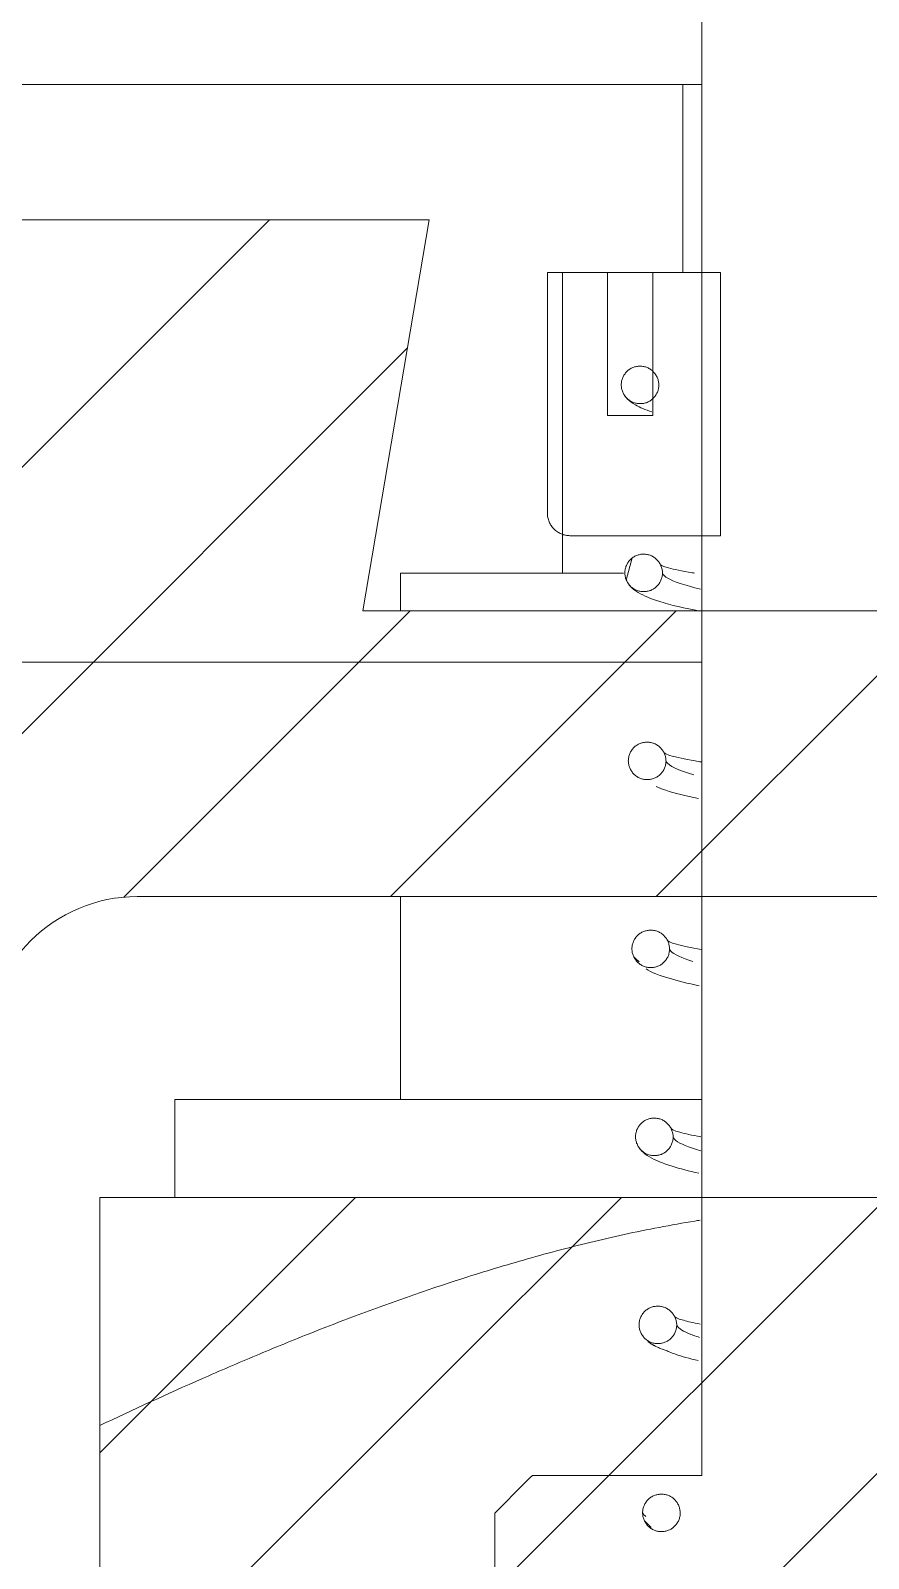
# Model space of a CAD drawing. Extents: x 13676 to 14719, y -16741 to -16132.
# Drawn here: x 13740.51 to 13751.64, y -16425.95 to -16405.63 of the extents above; entities that cross this region are included whole.
import ezdxf

# ---------------------------------------------------------------- set-up
doc = ezdxf.new("R2010")
doc.units = 0
doc.header["$MEASUREMENT"] = 0
doc.layers.get('0').update_dxf_attribs({"color": 3, "linetype": 'CONTINUOUS'})
doc.layers.add('5', color=2, linetype='CONTINUOUS', lineweight=9)
pattern_1 = [(45, (2654.681, -18.976), (-1.76776695, 1.76776695), [])]

# ---------------------------------------------------------------- blocks, each defined once
blk = doc.blocks.new('HATCH9')
at = {"color": 155, "lineweight": 13}
for p, q in [((761.11, 554.762), (761.189, 555.056)), ((767.759, 540.937), (767.842, 541.248)), ((761.579, 537.194), (761.707, 537.671))]:
    blk.add_line(p, q, dxfattribs=at)

msp = doc.modelspace()

# ---------------------------------------------------------------- hatches: boundary and pattern name
at = {"layer": '5'}
h = msp.add_hatch(dxfattribs=at)
h.set_pattern_fill('ANSI31', color=10, scale=20)
h.set_pattern_definition(pattern_1)
edge = h.paths.add_edge_path()
edge.add_line((13758.925, -16413.344), (13758.423, -16413.344))
edge.add_line((13758.423, -16413.344), (13749.4, -16413.344))
edge.add_line((13749.4, -16413.344), (13745.426, -16413.344))
edge.add_line((13745.426, -16413.344), (13744.925, -16413.344))
edge.add_line((13744.925, -16413.344), (13745.804, -16408.144))
edge.add_line((13745.804, -16408.144), (13678.225, -16408.144))
edge.add_line((13678.225, -16408.144), (13678.225, -16414.183))
edge.add_spline(control_points=[(13678.225, -16414.183), (13678.353, -16414.878), (13678.513, -16415.563), (13678.9, -16416.908), (13679.128, -16417.569), (13679.391, -16418.218)], knot_values=[0, 0, 0, 0, 0.5, 0.5, 1, 1, 1, 1], degree=3, periodic=0)
edge.add_spline(control_points=[(13679.392, -16418.218), (13679.63, -16418.806), (13679.86, -16419.397), (13680.303, -16420.586), (13680.515, -16421.184), (13680.719, -16421.785)], knot_values=[0, 0, 0, 0, 0.5, 0.5, 1, 1, 1, 1], degree=3, periodic=0)
edge.add_line((13680.719, -16421.785), (13684.53, -16422.595))
edge.add_line((13684.53, -16422.595), (13684.726, -16422.637))
edge.add_line((13684.726, -16422.637), (13687.465, -16423.219))
edge.add_line((13687.465, -16423.219), (13685.594, -16432.022))
edge.add_line((13685.594, -16432.022), (13685.718, -16432.049))
edge.add_line((13685.718, -16432.049), (13687.154, -16432.354))
edge.add_ellipse((13697.155, -16414.251), major_axis=(4.368, 20.549), ratio=0.852477, start_angle=160.3628, end_angle=161.6262)
edge.add_line((13687.488, -16432.579), (13687.477, -16432.629))
edge.add_ellipse((13698.053, -16414.442), major_axis=(4.374, 20.58), ratio=0.999649, start_angle=161.8156, end_angle=198.2321)
edge.add_line((13700.335, -16435.357), (13700.343, -16435.317))
edge.add_ellipse((13698.809, -16414.603), major_axis=(-4.368, -20.55), ratio=0.878966, start_angle=18.3298, end_angle=19.6391)
edge.add_line((13700.766, -16435.247), (13702.211, -16435.554))
edge.add_line((13702.211, -16435.554), (13704.082, -16426.751))
edge.add_line((13704.082, -16426.751), (13706.83, -16427.335))
edge.add_line((13706.83, -16427.335), (13707.026, -16427.377))
edge.add_line((13707.026, -16427.377), (13709.47, -16427.896))
edge.add_line((13709.47, -16427.896), (13708.564, -16432.16))
edge.add_spline(control_points=[(13708.564, -16432.16), (13709.315, -16431.893), (13710.076, -16431.658), (13711.04, -16431.406), (13711.233, -16431.357), (13711.62, -16431.265), (13711.815, -16431.22), (13712.398, -16431.094), (13712.789, -16431.018), (13713.378, -16430.916), (13713.574, -16430.884), (13713.969, -16430.825), (13714.166, -16430.797), (13714.758, -16430.721), (13715.154, -16430.679), (13716.342, -16430.577), (13717.137, -16430.543), (13717.934, -16430.543)], knot_values=[0, 0, 0, 0, 0.25, 0.25, 0.3125, 0.3125, 0.375, 0.375, 0.5, 0.5, 0.5625, 0.5625, 0.625, 0.625, 0.75, 0.75, 1, 1, 1, 1], degree=3, periodic=0)
edge.add_spline(control_points=[(13727.44, -16430.543), (13724.271, -16430.543), (13721.102, -16430.543), (13717.934, -16430.543)], knot_values=[0, 0, 0, 0, 1, 1, 1, 1], degree=3, periodic=0)
edge.add_spline(control_points=[(13727.44, -16430.543), (13728.446, -16430.543), (13729.452, -16430.554), (13731.464, -16430.596), (13732.469, -16430.627), (13734.48, -16430.71), (13735.485, -16430.762), (13737.494, -16430.887), (13738.498, -16430.96), (13739.5, -16431.044)], knot_values=[0, 0, 0, 0, 0.25, 0.25, 0.5, 0.5, 0.75, 0.75, 1, 1, 1, 1], degree=3, periodic=0)
edge.add_line((13739.5, -16431.044), (13739.925, -16431.044))
edge.add_line((13739.925, -16431.044), (13739.925, -16419.144))
edge.add_arc((13741.925, -16419.144), 2, 90, 180, ccw=False)
edge.add_line((13741.925, -16417.144), (13745.426, -16417.144))
edge.add_line((13745.426, -16417.144), (13754.42, -16417.144))
edge.add_line((13754.42, -16417.144), (13758.423, -16417.144))
edge.add_line((13758.423, -16417.144), (13759.638, -16417.144))
edge.add_line((13759.638, -16417.144), (13758.925, -16413.344))
h = msp.add_hatch(dxfattribs=at)
h.set_pattern_fill('ANSI31', color=10, scale=20)
h.set_pattern_definition(pattern_1)
edge = h.paths.add_edge_path()
edge.add_line((13805.925, -16408.144), (13757.925, -16408.144))
edge.add_line((13757.925, -16408.144), (13757.925, -16411.344))
edge.add_line((13757.925, -16411.344), (13758.925, -16411.344))
edge.add_arc((13758.925, -16413.344), 2, 10.6376, 90, ccw=False)
edge.add_line((13760.89, -16412.974), (13762.425, -16421.144))
edge.add_line((13762.425, -16421.144), (13761.424, -16421.144))
edge.add_line((13761.424, -16421.144), (13741.425, -16421.144))
edge.add_line((13741.425, -16421.144), (13741.425, -16426.344))
edge.add_line((13741.425, -16426.344), (13742.426, -16426.344))
edge.add_line((13742.426, -16426.344), (13745.85, -16426.344))
edge.add_line((13745.85, -16426.344), (13746.677, -16426.344))
edge.add_line((13746.677, -16426.344), (13748.177, -16426.344))
edge.add_line((13748.177, -16426.344), (13748.177, -16431.344))
edge.add_line((13748.177, -16431.344), (13746.677, -16431.344))
edge.add_line((13746.677, -16431.344), (13746.677, -16433.344))
edge.add_line((13746.677, -16433.344), (13746.176, -16433.344))
edge.add_line((13746.176, -16433.344), (13744.978, -16433.344))
edge.add_line((13744.978, -16433.344), (13744.978, -16443.344))
edge.add_line((13744.978, -16443.344), (13759.019, -16443.344))
edge.add_line((13759.019, -16443.344), (13759.019, -16433.344))
edge.add_line((13759.019, -16433.344), (13758.229, -16433.344))
edge.add_line((13758.229, -16433.344), (13757.673, -16433.344))
edge.add_line((13757.673, -16433.344), (13757.173, -16433.344))
edge.add_line((13757.173, -16433.344), (13757.173, -16431.344))
edge.add_line((13757.173, -16431.344), (13755.672, -16431.344))
edge.add_line((13755.672, -16431.344), (13755.672, -16426.344))
edge.add_line((13755.672, -16426.344), (13757.173, -16426.344))
edge.add_line((13757.173, -16426.344), (13757.923, -16426.344))
edge.add_line((13757.923, -16426.344), (13761.424, -16426.344))
edge.add_line((13761.424, -16426.344), (13762.425, -16426.344))
edge.add_arc((13762.425, -16428.344), 2, 0, 90, ccw=False)
edge.add_line((13764.425, -16428.344), (13764.425, -16431.037))
edge.add_spline(control_points=[(13764.425, -16431.037), (13765.421, -16430.955), (13766.917, -16430.847), (13768.414, -16430.762), (13769.413, -16430.711), (13769.912, -16430.688), (13771.411, -16430.626), (13772.41, -16430.595), (13774.41, -16430.554), (13775.41, -16430.543), (13776.41, -16430.543)], knot_values=[0, 0, 0, 0, 0.25, 0.375, 0.375, 0.5, 0.5, 0.75, 0.75, 1, 1, 1, 1], degree=3, periodic=0)
edge.add_spline(control_points=[(13791.925, -16430.543), (13786.753, -16430.543), (13781.581, -16430.543), (13776.41, -16430.543)], knot_values=[0, 0, 0, 0, 1, 1, 1, 1], degree=3, periodic=0)
edge.add_spline(control_points=[(13807.725, -16442.343), (13807.725, -16442.116), (13807.705, -16441.665), (13807.647, -16441.221), (13807.57, -16440.78), (13807.522, -16440.56), (13807.436, -16440.234), (13807.39, -16440.071), (13807.338, -16439.909), (13807.303, -16439.802), (13807.284, -16439.748), (13807.19, -16439.48), (13807.106, -16439.27), (13806.924, -16438.858), (13806.826, -16438.656), (13806.614, -16438.259), (13806.502, -16438.065), (13806.323, -16437.778), (13806.262, -16437.683), (13806.136, -16437.495), (13806.071, -16437.402), (13805.741, -16436.941), (13805.456, -16436.593), (13804.854, -16435.93), (13804.537, -16435.615), (13803.872, -16435.015), (13803.526, -16434.729), (13803.121, -16434.423), (13803.076, -16434.389), (13802.986, -16434.322), (13802.94, -16434.288), (13802.803, -16434.189), (13802.527, -16433.993), (13802.247, -16433.806), (13801.681, -16433.443), (13801.296, -16433.215), (13800.514, -16432.787), (13800.116, -16432.587), (13799.307, -16432.211), (13798.897, -16432.036), (13798.063, -16431.712), (13797.64, -16431.562), (13797.103, -16431.392), (13796.995, -16431.358), (13796.779, -16431.294), (13796.455, -16431.199), (13796.13, -16431.113), (13795.477, -16430.953), (13795.04, -16430.86), (13794.16, -16430.708), (13793.717, -16430.648), (13793.048, -16430.587), (13792.825, -16430.571), (13792.376, -16430.549), (13792.151, -16430.543), (13791.925, -16430.543)], knot_values=[0, 0, 0, 0, 0.03125, 0.0625, 0.0625, 0.09375, 0.09375, 0.109375, 0.117188, 0.117188, 0.125, 0.125, 0.15625, 0.15625, 0.1875, 0.1875, 0.21875, 0.21875, 0.234375, 0.234375, 0.25, 0.25, 0.3125, 0.3125, 0.375, 0.375, 0.4375, 0.4375, 0.445313, 0.445313, 0.453125, 0.453125, 0.46875, 0.5, 0.5, 0.5625, 0.5625, 0.625, 0.625, 0.6875, 0.6875, 0.75, 0.75, 0.765625, 0.765625, 0.78125, 0.8125, 0.8125, 0.875, 0.875, 0.9375, 0.9375, 0.96875, 0.96875, 1, 1, 1, 1], degree=3, periodic=0)
edge.add_line((13807.725, -16442.343), (13807.725, -16446.344))
edge.add_line((13807.725, -16446.344), (13809.325, -16446.344))
edge.add_line((13809.325, -16446.344), (13809.325, -16446.844))
edge.add_spline(control_points=[(13809.325, -16446.844), (13809.492, -16447.01), (13809.659, -16447.177), (13809.825, -16447.344)], knot_values=[0, 0, 0, 0, 1, 1, 1, 1], degree=3, periodic=0)
edge.add_line((13809.825, -16447.344), (13809.825, -16452.344))
edge.add_line((13809.825, -16452.344), (13818.425, -16452.344))
edge.add_line((13818.425, -16452.344), (13818.425, -16661.729))
edge.add_line((13818.425, -16661.729), (13828.425, -16661.729))
edge.add_line((13828.425, -16661.729), (13828.425, -16452.344))
edge.add_line((13828.425, -16452.344), (13844.024, -16452.344))
edge.add_line((13844.024, -16452.344), (13844.024, -16447.344))
edge.add_spline(control_points=[(13844.024, -16447.344), (13844.191, -16447.177), (13844.357, -16447.01), (13844.524, -16446.844)], knot_values=[0, 0, 0, 0, 1, 1, 1, 1], degree=3, periodic=0)
edge.add_line((13844.524, -16446.844), (13844.524, -16446.344))
edge.add_line((13844.524, -16446.344), (13846.124, -16446.344))
edge.add_line((13846.124, -16446.344), (13846.124, -16423.344))
edge.add_line((13846.124, -16423.344), (13805.925, -16423.344))
edge.add_line((13805.925, -16423.344), (13805.925, -16408.144))

# ---------------------------------------------------------------- linework, layer by layer
at = {"linetype": 'Continuous', "lineweight": 18}
for p, q in [((13749.429, -16424.844), (13749.429, -16402.844)), ((13677.425, -16406.344), (13749.178, -16406.344)), ((13749.178, -16406.344), (13749.429, -16406.344)), ((13749.178, -16406.344), (13749.178, -16408.844)), ((13745.804, -16408.144), (13678.225, -16408.144)), ((13744.925, -16413.344), (13745.804, -16408.144)), ((13747.377, -16408.844), (13748.177, -16408.844)), ((13747.377, -16412.044), (13747.377, -16408.844)), ((13747.577, -16408.844), (13747.577, -16412.844)), ((13749.178, -16408.844), (13747.577, -16408.844)), ((13748.177, -16408.844), (13748.177, -16410.744)), ((13748.778, -16410.744), (13748.778, -16408.844)), ((13748.778, -16408.844), (13749.679, -16408.844)), ((13749.679, -16408.844), (13749.679, -16412.344)), ((13748.177, -16410.744), (13748.778, -16410.744)), ((13749.679, -16412.344), (13747.677, -16412.344)), ((13745.426, -16412.844), (13745.426, -16413.344)), ((13747.577, -16412.844), (13745.426, -16412.844)), ((13747.577, -16412.844), (13748.387, -16412.844)), ((13745.426, -16413.344), (13744.925, -16413.344)), ((13745.426, -16413.344), (13749.4, -16413.344)), ((13701.589, -16414.027), (13749.429, -16414.026)), ((13741.925, -16417.144), (13745.426, -16417.144)), ((13745.426, -16417.144), (13749.429, -16417.144)), ((13745.426, -16417.144), (13745.426, -16419.844)), ((13742.426, -16419.844), (13742.426, -16421.144)), ((13745.426, -16419.844), (13742.426, -16419.844)), ((13745.426, -16419.844), (13749.429, -16419.844)), ((13742.426, -16421.144), (13741.425, -16421.144)), ((13741.425, -16421.144), (13741.425, -16426.344)), ((13742.426, -16421.144), (13749.429, -16421.144)), ((13747.177, -16424.844), (13749.429, -16424.844)), ((13746.677, -16426.344), (13746.677, -16425.344))]:
    msp.add_line(p, q, dxfattribs=at)
msp.add_arc((13741.925, -16419.144), 2, 90, 180, dxfattribs=at)
for points, knots in [([(13748.359, -16410.338), (13748.359, -16410.321), (13748.361, -16410.305), (13748.367, -16410.273), (13748.372, -16410.257), (13748.382, -16410.235), (13748.385, -16410.227), (13748.393, -16410.213), (13748.397, -16410.206), (13748.411, -16410.186), (13748.421, -16410.173), (13748.444, -16410.149), (13748.457, -16410.139), (13748.477, -16410.126), (13748.484, -16410.121), (13748.499, -16410.114), (13748.506, -16410.11), (13748.529, -16410.101), (13748.545, -16410.097), (13748.577, -16410.091), (13748.593, -16410.09), (13748.626, -16410.09), (13748.642, -16410.092), (13748.666, -16410.096), (13748.674, -16410.098), (13748.69, -16410.103), (13748.705, -16410.109), (13748.72, -16410.115), (13748.735, -16410.123), (13748.742, -16410.128), (13748.762, -16410.141), (13748.774, -16410.152), (13748.791, -16410.169), (13748.797, -16410.176), (13748.807, -16410.188), (13748.812, -16410.195), (13748.825, -16410.216), (13748.833, -16410.23), (13748.843, -16410.253), (13748.845, -16410.26), (13748.85, -16410.276), (13748.852, -16410.284), (13748.857, -16410.308), (13748.859, -16410.324), (13748.859, -16410.34)], [0, 0, 0, 0, 0.0625, 0.0625, 0.125, 0.125, 0.15625, 0.15625, 0.1875, 0.1875, 0.25, 0.25, 0.3125, 0.3125, 0.34375, 0.34375, 0.375, 0.375, 0.4375, 0.4375, 0.5, 0.5, 0.5625, 0.5625, 0.59375, 0.59375, 0.625, 0.65625, 0.65625, 0.6875, 0.6875, 0.75, 0.75, 0.78125, 0.78125, 0.8125, 0.8125, 0.875, 0.875, 0.90625, 0.90625, 0.9375, 0.9375, 1, 1, 1, 1]), ([(13748.859, -16410.34), (13748.859, -16410.357), (13748.857, -16410.373), (13748.851, -16410.405), (13748.846, -16410.421), (13748.836, -16410.443), (13748.832, -16410.451), (13748.825, -16410.465), (13748.82, -16410.472), (13748.807, -16410.492), (13748.797, -16410.505), (13748.773, -16410.529), (13748.761, -16410.539), (13748.741, -16410.552), (13748.734, -16410.557), (13748.719, -16410.564), (13748.712, -16410.568), (13748.689, -16410.577), (13748.673, -16410.581), (13748.641, -16410.587), (13748.624, -16410.588), (13748.592, -16410.588), (13748.576, -16410.586), (13748.551, -16410.581), (13748.543, -16410.579), (13748.528, -16410.575), (13748.512, -16410.569), (13748.498, -16410.562), (13748.483, -16410.555), (13748.476, -16410.55), (13748.456, -16410.537), (13748.444, -16410.526), (13748.427, -16410.509), (13748.421, -16410.502), (13748.411, -16410.49), (13748.406, -16410.483), (13748.393, -16410.462), (13748.385, -16410.448), (13748.375, -16410.426), (13748.373, -16410.418), (13748.368, -16410.402), (13748.366, -16410.394), (13748.361, -16410.37), (13748.359, -16410.354), (13748.359, -16410.338)], [0, 0, 0, 0, 0.0625, 0.0625, 0.125, 0.125, 0.15625, 0.15625, 0.1875, 0.1875, 0.25, 0.25, 0.3125, 0.3125, 0.34375, 0.34375, 0.375, 0.375, 0.4375, 0.4375, 0.5, 0.5, 0.5625, 0.5625, 0.59375, 0.59375, 0.625, 0.65625, 0.65625, 0.6875, 0.6875, 0.75, 0.75, 0.78125, 0.78125, 0.8125, 0.8125, 0.875, 0.875, 0.90625, 0.90625, 0.9375, 0.9375, 1, 1, 1, 1]), ([(13748.385, -16410.443), (13748.408, -16410.502), (13748.498, -16410.591), (13748.679, -16410.669), (13748.764, -16410.698)], [0, 0, 0, 0, 0.605914, 1, 1, 1, 1]), ([(13747.677, -16412.344), (13747.657, -16412.344), (13747.638, -16412.342), (13747.609, -16412.336), (13747.599, -16412.334), (13747.581, -16412.328), (13747.571, -16412.324), (13747.544, -16412.313), (13747.527, -16412.304), (13747.502, -16412.288), (13747.494, -16412.282), (13747.479, -16412.269), (13747.472, -16412.263), (13747.451, -16412.242), (13747.439, -16412.227), (13747.422, -16412.202), (13747.417, -16412.194), (13747.408, -16412.176), (13747.399, -16412.159), (13747.393, -16412.14), (13747.387, -16412.121), (13747.385, -16412.112), (13747.379, -16412.083), (13747.377, -16412.063), (13747.377, -16412.044)], [0, 0, 0, 0, 0.125, 0.125, 0.1875, 0.1875, 0.25, 0.25, 0.375, 0.375, 0.4375, 0.4375, 0.5, 0.5, 0.625, 0.625, 0.6875, 0.6875, 0.75, 0.8125, 0.8125, 0.875, 0.875, 1, 1, 1, 1]), ([(13748.406, -16412.838), (13748.406, -16412.821), (13748.408, -16412.805), (13748.415, -16412.773), (13748.42, -16412.758), (13748.43, -16412.735), (13748.433, -16412.728), (13748.441, -16412.713), (13748.445, -16412.706), (13748.459, -16412.686), (13748.469, -16412.673), (13748.492, -16412.65), (13748.505, -16412.639), (13748.525, -16412.626), (13748.532, -16412.622), (13748.546, -16412.614), (13748.554, -16412.611), (13748.577, -16412.602), (13748.592, -16412.597), (13748.625, -16412.591), (13748.641, -16412.59), (13748.674, -16412.59), (13748.69, -16412.592), (13748.714, -16412.597), (13748.722, -16412.599), (13748.738, -16412.603), (13748.753, -16412.609), (13748.768, -16412.616), (13748.782, -16412.623), (13748.789, -16412.628), (13748.81, -16412.642), (13748.822, -16412.652), (13748.839, -16412.67), (13748.844, -16412.676), (13748.855, -16412.689), (13748.859, -16412.695), (13748.873, -16412.716), (13748.881, -16412.73), (13748.89, -16412.753), (13748.893, -16412.761), (13748.898, -16412.776), (13748.9, -16412.784), (13748.905, -16412.808), (13748.907, -16412.824), (13748.907, -16412.841)], [0, 0, 0, 0, 0.0625, 0.0625, 0.125, 0.125, 0.15625, 0.15625, 0.1875, 0.1875, 0.25, 0.25, 0.3125, 0.3125, 0.34375, 0.34375, 0.375, 0.375, 0.4375, 0.4375, 0.5, 0.5, 0.5625, 0.5625, 0.59375, 0.59375, 0.625, 0.65625, 0.65625, 0.6875, 0.6875, 0.75, 0.75, 0.78125, 0.78125, 0.8125, 0.8125, 0.875, 0.875, 0.90625, 0.90625, 0.9375, 0.9375, 1, 1, 1, 1]), ([(13749.334, -16412.843), (13749.323, -16412.841), (13749.173, -16412.815), (13748.943, -16412.768), (13748.873, -16412.734), (13748.877, -16412.72)], [0, 0, 0, 0, 0.035563, 0.495985, 1, 1, 1, 1]), ([(13748.907, -16412.841), (13748.907, -16412.857), (13748.905, -16412.874), (13748.898, -16412.905), (13748.893, -16412.921), (13748.884, -16412.943), (13748.88, -16412.951), (13748.872, -16412.965), (13748.868, -16412.972), (13748.855, -16412.993), (13748.844, -16413.005), (13748.821, -16413.029), (13748.809, -16413.039), (13748.788, -16413.053), (13748.781, -16413.057), (13748.767, -16413.064), (13748.759, -16413.068), (13748.736, -16413.077), (13748.721, -16413.081), (13748.689, -16413.087), (13748.672, -16413.088), (13748.64, -16413.088), (13748.623, -16413.086), (13748.599, -16413.082), (13748.591, -16413.08), (13748.575, -16413.075), (13748.56, -16413.07), (13748.545, -16413.063), (13748.531, -16413.055), (13748.524, -16413.051), (13748.504, -16413.037), (13748.491, -16413.026), (13748.474, -16413.009), (13748.469, -16413.003), (13748.459, -16412.99), (13748.454, -16412.983), (13748.44, -16412.963), (13748.433, -16412.948), (13748.423, -16412.926), (13748.42, -16412.918), (13748.415, -16412.902), (13748.413, -16412.894), (13748.408, -16412.871), (13748.406, -16412.854), (13748.406, -16412.838)], [0, 0, 0, 0, 0.0625, 0.0625, 0.125, 0.125, 0.15625, 0.15625, 0.1875, 0.1875, 0.25, 0.25, 0.3125, 0.3125, 0.34375, 0.34375, 0.375, 0.375, 0.4375, 0.4375, 0.5, 0.5, 0.5625, 0.5625, 0.59375, 0.59375, 0.625, 0.65625, 0.65625, 0.6875, 0.6875, 0.75, 0.75, 0.78125, 0.78125, 0.8125, 0.8125, 0.875, 0.875, 0.90625, 0.90625, 0.9375, 0.9375, 1, 1, 1, 1]), ([(13748.433, -16412.944), (13748.455, -16413.001), (13748.55, -16413.1), (13748.878, -16413.234), (13749.199, -16413.308), (13749.404, -16413.347)], [0, 0, 0, 0, 0.328415, 0.624673, 1, 1, 1, 1]), ([(13748.453, -16415.338), (13748.453, -16415.322), (13748.455, -16415.305), (13748.462, -16415.273), (13748.467, -16415.258), (13748.476, -16415.235), (13748.48, -16415.228), (13748.488, -16415.213), (13748.492, -16415.206), (13748.505, -16415.186), (13748.516, -16415.173), (13748.539, -16415.15), (13748.551, -16415.14), (13748.572, -16415.126), (13748.579, -16415.122), (13748.593, -16415.114), (13748.601, -16415.111), (13748.624, -16415.102), (13748.639, -16415.098), (13748.671, -16415.092), (13748.688, -16415.09), (13748.721, -16415.091), (13748.737, -16415.092), (13748.761, -16415.097), (13748.769, -16415.099), (13748.785, -16415.104), (13748.8, -16415.109), (13748.815, -16415.116), (13748.829, -16415.124), (13748.836, -16415.128), (13748.856, -16415.142), (13748.869, -16415.153), (13748.886, -16415.17), (13748.891, -16415.176), (13748.901, -16415.189), (13748.906, -16415.196), (13748.92, -16415.216), (13748.927, -16415.231), (13748.937, -16415.253), (13748.94, -16415.261), (13748.945, -16415.277), (13748.947, -16415.284), (13748.952, -16415.308), (13748.954, -16415.325), (13748.954, -16415.341)], [0, 0, 0, 0, 0.0625, 0.0625, 0.125, 0.125, 0.15625, 0.15625, 0.1875, 0.1875, 0.25, 0.25, 0.3125, 0.3125, 0.34375, 0.34375, 0.375, 0.375, 0.4375, 0.4375, 0.5, 0.5, 0.5625, 0.5625, 0.59375, 0.59375, 0.625, 0.65625, 0.65625, 0.6875, 0.6875, 0.75, 0.75, 0.78125, 0.78125, 0.8125, 0.8125, 0.875, 0.875, 0.90625, 0.90625, 0.9375, 0.9375, 1, 1, 1, 1]), ([(13749.424, -16415.354), (13749.415, -16415.353), (13749.253, -16415.325), (13749.001, -16415.274), (13748.921, -16415.236), (13748.924, -16415.219)], [0, 0, 0, 0, 0.0272, 0.491642, 1, 1, 1, 1]), ([(13748.954, -16415.341), (13748.954, -16415.357), (13748.952, -16415.374), (13748.945, -16415.406), (13748.94, -16415.421), (13748.931, -16415.444), (13748.927, -16415.451), (13748.919, -16415.466), (13748.915, -16415.473), (13748.901, -16415.493), (13748.891, -16415.506), (13748.868, -16415.529), (13748.855, -16415.539), (13748.835, -16415.553), (13748.828, -16415.557), (13748.813, -16415.565), (13748.806, -16415.568), (13748.783, -16415.577), (13748.767, -16415.581), (13748.735, -16415.587), (13748.719, -16415.589), (13748.686, -16415.588), (13748.67, -16415.587), (13748.646, -16415.582), (13748.638, -16415.58), (13748.622, -16415.575), (13748.607, -16415.57), (13748.592, -16415.563), (13748.578, -16415.555), (13748.571, -16415.551), (13748.55, -16415.537), (13748.538, -16415.526), (13748.521, -16415.509), (13748.516, -16415.503), (13748.505, -16415.49), (13748.501, -16415.483), (13748.487, -16415.463), (13748.479, -16415.449), (13748.47, -16415.426), (13748.467, -16415.418), (13748.462, -16415.403), (13748.46, -16415.395), (13748.455, -16415.371), (13748.453, -16415.355), (13748.453, -16415.338)], [0, 0, 0, 0, 0.0625, 0.0625, 0.125, 0.125, 0.15625, 0.15625, 0.1875, 0.1875, 0.25, 0.25, 0.3125, 0.3125, 0.34375, 0.34375, 0.375, 0.375, 0.4375, 0.4375, 0.5, 0.5, 0.5625, 0.5625, 0.59375, 0.59375, 0.625, 0.65625, 0.65625, 0.6875, 0.6875, 0.75, 0.75, 0.78125, 0.78125, 0.8125, 0.8125, 0.875, 0.875, 0.90625, 0.90625, 0.9375, 0.9375, 1, 1, 1, 1]), ([(13748.954, -16415.341), (13748.955, -16415.344), (13748.983, -16415.404), (13749.117, -16415.465), (13749.325, -16415.523)], [0, 0, 0, 0, 0.048208, 1, 1, 1, 1]), ([(13748.825, -16415.68), (13748.863, -16415.697), (13749.006, -16415.756), (13749.217, -16415.806), (13749.388, -16415.839)], [0, 0, 0, 0, 0.289985, 1, 1, 1, 1]), ([(13748.501, -16417.838), (13748.501, -16417.822), (13748.503, -16417.805), (13748.509, -16417.774), (13748.514, -16417.758), (13748.524, -16417.735), (13748.527, -16417.728), (13748.535, -16417.714), (13748.539, -16417.707), (13748.553, -16417.686), (13748.563, -16417.674), (13748.586, -16417.65), (13748.599, -16417.64), (13748.619, -16417.626), (13748.626, -16417.622), (13748.641, -16417.615), (13748.648, -16417.611), (13748.671, -16417.602), (13748.687, -16417.598), (13748.719, -16417.592), (13748.735, -16417.591), (13748.768, -16417.591), (13748.784, -16417.593), (13748.808, -16417.597), (13748.816, -16417.599), (13748.832, -16417.604), (13748.847, -16417.609), (13748.862, -16417.616), (13748.877, -16417.624), (13748.884, -16417.628), (13748.904, -16417.642), (13748.916, -16417.653), (13748.933, -16417.67), (13748.939, -16417.676), (13748.949, -16417.689), (13748.954, -16417.696), (13748.967, -16417.716), (13748.975, -16417.731), (13748.985, -16417.753), (13748.987, -16417.761), (13748.992, -16417.777), (13748.994, -16417.785), (13748.999, -16417.809), (13749.001, -16417.825), (13749.001, -16417.841)], [0, 0, 0, 0, 0.0625, 0.0625, 0.125, 0.125, 0.15625, 0.15625, 0.1875, 0.1875, 0.25, 0.25, 0.3125, 0.3125, 0.34375, 0.34375, 0.375, 0.375, 0.4375, 0.4375, 0.5, 0.5, 0.5625, 0.5625, 0.59375, 0.59375, 0.625, 0.65625, 0.65625, 0.6875, 0.6875, 0.75, 0.75, 0.78125, 0.78125, 0.8125, 0.8125, 0.875, 0.875, 0.90625, 0.90625, 0.9375, 0.9375, 1, 1, 1, 1]), ([(13749.001, -16417.841), (13749.001, -16417.858), (13748.999, -16417.874), (13748.993, -16417.906), (13748.988, -16417.922), (13748.978, -16417.944), (13748.974, -16417.952), (13748.967, -16417.966), (13748.962, -16417.973), (13748.949, -16417.993), (13748.939, -16418.006), (13748.915, -16418.029), (13748.903, -16418.04), (13748.883, -16418.053), (13748.876, -16418.057), (13748.861, -16418.065), (13748.853, -16418.068), (13748.831, -16418.077), (13748.815, -16418.082), (13748.783, -16418.087), (13748.766, -16418.089), (13748.734, -16418.089), (13748.718, -16418.087), (13748.693, -16418.082), (13748.685, -16418.08), (13748.67, -16418.076), (13748.654, -16418.07), (13748.64, -16418.063), (13748.625, -16418.055), (13748.618, -16418.051), (13748.598, -16418.037), (13748.586, -16418.027), (13748.569, -16418.009), (13748.563, -16418.003), (13748.553, -16417.99), (13748.548, -16417.984), (13748.535, -16417.963), (13748.527, -16417.949), (13748.517, -16417.926), (13748.515, -16417.918), (13748.51, -16417.903), (13748.508, -16417.895), (13748.502, -16417.871), (13748.501, -16417.855), (13748.501, -16417.838)], [0, 0, 0, 0, 0.0625, 0.0625, 0.125, 0.125, 0.15625, 0.15625, 0.1875, 0.1875, 0.25, 0.25, 0.3125, 0.3125, 0.34375, 0.34375, 0.375, 0.375, 0.4375, 0.4375, 0.5, 0.5, 0.5625, 0.5625, 0.59375, 0.59375, 0.625, 0.65625, 0.65625, 0.6875, 0.6875, 0.75, 0.75, 0.78125, 0.78125, 0.8125, 0.8125, 0.875, 0.875, 0.90625, 0.90625, 0.9375, 0.9375, 1, 1, 1, 1]), ([(13749.427, -16417.848), (13749.283, -16417.822), (13749.045, -16417.773), (13748.968, -16417.735), (13748.971, -16417.719)], [0, 0, 0, 0, 0.472143, 1, 1, 1, 1]), ([(13749.001, -16417.841), (13749.005, -16417.85), (13749.039, -16417.905), (13749.16, -16417.961), (13749.312, -16418.007)], [0, 0, 0, 0, 0.16483, 1, 1, 1, 1]), ([(13748.689, -16418.107), (13748.76, -16418.152), (13748.967, -16418.231), (13749.245, -16418.298), (13749.393, -16418.329)], [0, 0, 0, 0, 0.520185, 1, 1, 1, 1]), ([(13748.548, -16420.339), (13748.548, -16420.322), (13748.55, -16420.306), (13748.557, -16420.274), (13748.562, -16420.258), (13748.571, -16420.236), (13748.575, -16420.228), (13748.583, -16420.214), (13748.587, -16420.207), (13748.601, -16420.187), (13748.611, -16420.174), (13748.634, -16420.15), (13748.647, -16420.14), (13748.667, -16420.126), (13748.674, -16420.122), (13748.688, -16420.115), (13748.696, -16420.111), (13748.719, -16420.102), (13748.735, -16420.098), (13748.767, -16420.092), (13748.783, -16420.091), (13748.816, -16420.091), (13748.832, -16420.093), (13748.856, -16420.098), (13748.864, -16420.1), (13748.88, -16420.104), (13748.895, -16420.11), (13748.91, -16420.117), (13748.924, -16420.124), (13748.931, -16420.129), (13748.952, -16420.143), (13748.964, -16420.153), (13748.981, -16420.171), (13748.986, -16420.177), (13748.997, -16420.19), (13749.001, -16420.196), (13749.015, -16420.217), (13749.023, -16420.231), (13749.032, -16420.254), (13749.035, -16420.261), (13749.04, -16420.277), (13749.042, -16420.285), (13749.047, -16420.309), (13749.049, -16420.325), (13749.049, -16420.342)], [0, 0, 0, 0, 0.0625, 0.0625, 0.125, 0.125, 0.15625, 0.15625, 0.1875, 0.1875, 0.25, 0.25, 0.3125, 0.3125, 0.34375, 0.34375, 0.375, 0.375, 0.4375, 0.4375, 0.5, 0.5, 0.5625, 0.5625, 0.59375, 0.59375, 0.625, 0.65625, 0.65625, 0.6875, 0.6875, 0.75, 0.75, 0.78125, 0.78125, 0.8125, 0.8125, 0.875, 0.875, 0.90625, 0.90625, 0.9375, 0.9375, 1, 1, 1, 1]), ([(13749.049, -16420.342), (13749.049, -16420.358), (13749.047, -16420.375), (13749.04, -16420.406), (13749.035, -16420.422), (13749.026, -16420.444), (13749.022, -16420.452), (13749.014, -16420.466), (13749.01, -16420.473), (13748.996, -16420.494), (13748.986, -16420.506), (13748.963, -16420.53), (13748.95, -16420.54), (13748.93, -16420.554), (13748.923, -16420.558), (13748.909, -16420.565), (13748.901, -16420.569), (13748.878, -16420.578), (13748.863, -16420.582), (13748.831, -16420.588), (13748.814, -16420.589), (13748.781, -16420.589), (13748.765, -16420.587), (13748.741, -16420.582), (13748.733, -16420.58), (13748.717, -16420.576), (13748.702, -16420.57), (13748.687, -16420.563), (13748.673, -16420.556), (13748.666, -16420.551), (13748.646, -16420.537), (13748.633, -16420.527), (13748.616, -16420.509), (13748.611, -16420.503), (13748.601, -16420.491), (13748.596, -16420.484), (13748.582, -16420.463), (13748.575, -16420.449), (13748.565, -16420.426), (13748.562, -16420.419), (13748.557, -16420.403), (13748.555, -16420.395), (13748.55, -16420.371), (13748.548, -16420.355), (13748.548, -16420.339)], [0, 0, 0, 0, 0.0625, 0.0625, 0.125, 0.125, 0.15625, 0.15625, 0.1875, 0.1875, 0.25, 0.25, 0.3125, 0.3125, 0.34375, 0.34375, 0.375, 0.375, 0.4375, 0.4375, 0.5, 0.5, 0.5625, 0.5625, 0.59375, 0.59375, 0.625, 0.65625, 0.65625, 0.6875, 0.6875, 0.75, 0.75, 0.78125, 0.78125, 0.8125, 0.8125, 0.875, 0.875, 0.90625, 0.90625, 0.9375, 0.9375, 1, 1, 1, 1]), ([(13749.417, -16420.339), (13749.299, -16420.317), (13749.087, -16420.272), (13749.016, -16420.237), (13749.019, -16420.22)], [0, 0, 0, 0, 0.44011, 1, 1, 1, 1]), ([(13749.049, -16420.342), (13749.054, -16420.357), (13749.102, -16420.418), (13749.254, -16420.479), (13749.418, -16420.525)], [0, 0, 0, 0, 0.248996, 1, 1, 1, 1]), ([(13748.575, -16420.445), (13748.597, -16420.503), (13748.697, -16420.605), (13749.002, -16420.727), (13749.258, -16420.795), (13749.39, -16420.824)], [0, 0, 0, 0, 0.374346, 0.711893, 1, 1, 1, 1]), ([(13748.595, -16422.839), (13748.595, -16422.822), (13748.597, -16422.806), (13748.604, -16422.774), (13748.609, -16422.759), (13748.618, -16422.736), (13748.622, -16422.729), (13748.63, -16422.714), (13748.634, -16422.707), (13748.647, -16422.687), (13748.658, -16422.674), (13748.681, -16422.651), (13748.693, -16422.64), (13748.714, -16422.627), (13748.721, -16422.623), (13748.735, -16422.615), (13748.743, -16422.612), (13748.766, -16422.603), (13748.781, -16422.598), (13748.813, -16422.593), (13748.83, -16422.591), (13748.863, -16422.591), (13748.879, -16422.593), (13748.903, -16422.598), (13748.911, -16422.6), (13748.927, -16422.605), (13748.942, -16422.61), (13748.957, -16422.617), (13748.971, -16422.625), (13748.978, -16422.629), (13748.998, -16422.643), (13749.011, -16422.654), (13749.028, -16422.671), (13749.033, -16422.677), (13749.043, -16422.69), (13749.048, -16422.697), (13749.062, -16422.717), (13749.07, -16422.732), (13749.079, -16422.754), (13749.082, -16422.762), (13749.087, -16422.778), (13749.089, -16422.785), (13749.094, -16422.809), (13749.096, -16422.826), (13749.096, -16422.842)], [0, 0, 0, 0, 0.0625, 0.0625, 0.125, 0.125, 0.15625, 0.15625, 0.1875, 0.1875, 0.25, 0.25, 0.3125, 0.3125, 0.34375, 0.34375, 0.375, 0.375, 0.4375, 0.4375, 0.5, 0.5, 0.5625, 0.5625, 0.59375, 0.59375, 0.625, 0.65625, 0.65625, 0.6875, 0.6875, 0.75, 0.75, 0.78125, 0.78125, 0.8125, 0.8125, 0.875, 0.875, 0.90625, 0.90625, 0.9375, 0.9375, 1, 1, 1, 1]), ([(13749.41, -16422.83), (13749.316, -16422.812), (13749.129, -16422.77), (13749.063, -16422.737), (13749.065, -16422.72)], [0, 0, 0, 0, 0.403306, 1, 1, 1, 1]), ([(13749.096, -16422.842), (13749.096, -16422.858), (13749.094, -16422.875), (13749.087, -16422.907), (13749.082, -16422.922), (13749.073, -16422.945), (13749.069, -16422.952), (13749.061, -16422.967), (13749.057, -16422.974), (13749.043, -16422.994), (13749.033, -16423.007), (13749.01, -16423.03), (13748.997, -16423.04), (13748.977, -16423.054), (13748.97, -16423.058), (13748.955, -16423.066), (13748.948, -16423.069), (13748.925, -16423.078), (13748.909, -16423.082), (13748.877, -16423.088), (13748.861, -16423.089), (13748.828, -16423.089), (13748.812, -16423.087), (13748.788, -16423.083), (13748.78, -16423.081), (13748.764, -16423.076), (13748.749, -16423.071), (13748.734, -16423.064), (13748.72, -16423.056), (13748.713, -16423.052), (13748.692, -16423.038), (13748.68, -16423.027), (13748.663, -16423.01), (13748.658, -16423.004), (13748.647, -16422.991), (13748.643, -16422.984), (13748.629, -16422.964), (13748.621, -16422.949), (13748.612, -16422.927), (13748.609, -16422.919), (13748.604, -16422.903), (13748.602, -16422.895), (13748.597, -16422.872), (13748.595, -16422.855), (13748.595, -16422.839)], [0, 0, 0, 0, 0.0625, 0.0625, 0.125, 0.125, 0.15625, 0.15625, 0.1875, 0.1875, 0.25, 0.25, 0.3125, 0.3125, 0.34375, 0.34375, 0.375, 0.375, 0.4375, 0.4375, 0.5, 0.5, 0.5625, 0.5625, 0.59375, 0.59375, 0.625, 0.65625, 0.65625, 0.6875, 0.6875, 0.75, 0.75, 0.78125, 0.78125, 0.8125, 0.8125, 0.875, 0.875, 0.90625, 0.90625, 0.9375, 0.9375, 1, 1, 1, 1]), ([(13748.998, -16423.197), (13749.023, -16423.209), (13749.125, -16423.252), (13749.266, -16423.289), (13749.383, -16423.315)], [0, 0, 0, 0, 0.263601, 1, 1, 1, 1]), ([(13748.643, -16425.339), (13748.643, -16425.323), (13748.645, -16425.306), (13748.651, -16425.274), (13748.656, -16425.259), (13748.666, -16425.236), (13748.669, -16425.229), (13748.677, -16425.214), (13748.681, -16425.207), (13748.695, -16425.187), (13748.705, -16425.174), (13748.729, -16425.151), (13748.741, -16425.14), (13748.761, -16425.127), (13748.768, -16425.123), (13748.783, -16425.115), (13748.79, -16425.112), (13748.813, -16425.103), (13748.829, -16425.099), (13748.861, -16425.093), (13748.878, -16425.091), (13748.91, -16425.092), (13748.926, -16425.093), (13748.951, -16425.098), (13748.959, -16425.1), (13748.974, -16425.105), (13748.99, -16425.11), (13749.004, -16425.117), (13749.019, -16425.125), (13749.026, -16425.129), (13749.046, -16425.143), (13749.058, -16425.154), (13749.075, -16425.171), (13749.081, -16425.177), (13749.091, -16425.19), (13749.096, -16425.197), (13749.109, -16425.217), (13749.117, -16425.232), (13749.127, -16425.254), (13749.129, -16425.262), (13749.134, -16425.278), (13749.136, -16425.286), (13749.141, -16425.31), (13749.143, -16425.326), (13749.143, -16425.342)], [0, 0, 0, 0, 0.0625, 0.0625, 0.125, 0.125, 0.15625, 0.15625, 0.1875, 0.1875, 0.25, 0.25, 0.3125, 0.3125, 0.34375, 0.34375, 0.375, 0.375, 0.4375, 0.4375, 0.5, 0.5, 0.5625, 0.5625, 0.59375, 0.59375, 0.625, 0.65625, 0.65625, 0.6875, 0.6875, 0.75, 0.75, 0.78125, 0.78125, 0.8125, 0.8125, 0.875, 0.875, 0.90625, 0.90625, 0.9375, 0.9375, 1, 1, 1, 1]), ([(13748.684, -16425.387), (13748.675, -16425.38), (13748.657, -16425.364), (13748.646, -16425.348), (13748.643, -16425.339)], [0, 0, 0, 0, 0.423823, 1, 1, 1, 1]), ([(13749.143, -16425.342), (13749.143, -16425.359), (13749.141, -16425.375), (13749.135, -16425.407), (13749.13, -16425.423), (13749.12, -16425.445), (13749.117, -16425.453), (13749.109, -16425.467), (13749.104, -16425.474), (13749.091, -16425.494), (13749.081, -16425.507), (13749.057, -16425.53), (13749.045, -16425.541), (13749.025, -16425.554), (13749.018, -16425.558), (13749.003, -16425.566), (13748.995, -16425.569), (13748.973, -16425.578), (13748.957, -16425.583), (13748.925, -16425.588), (13748.908, -16425.59), (13748.876, -16425.589), (13748.86, -16425.588), (13748.835, -16425.583), (13748.827, -16425.581), (13748.812, -16425.576), (13748.796, -16425.571), (13748.782, -16425.564), (13748.767, -16425.556), (13748.76, -16425.552), (13748.74, -16425.538), (13748.728, -16425.527), (13748.711, -16425.51), (13748.705, -16425.504), (13748.695, -16425.491), (13748.69, -16425.484), (13748.677, -16425.464), (13748.669, -16425.45), (13748.659, -16425.427), (13748.656, -16425.419), (13748.652, -16425.404), (13748.649, -16425.396), (13748.644, -16425.372), (13748.643, -16425.356), (13748.643, -16425.339)], [0, 0, 0, 0, 0.0625, 0.0625, 0.125, 0.125, 0.15625, 0.15625, 0.1875, 0.1875, 0.25, 0.25, 0.3125, 0.3125, 0.34375, 0.34375, 0.375, 0.375, 0.4375, 0.4375, 0.5, 0.5, 0.5625, 0.5625, 0.59375, 0.59375, 0.625, 0.65625, 0.65625, 0.6875, 0.6875, 0.75, 0.75, 0.78125, 0.78125, 0.8125, 0.8125, 0.875, 0.875, 0.90625, 0.90625, 0.9375, 0.9375, 1, 1, 1, 1])]:
    msp.add_open_spline(points, degree=3, knots=knots, dxfattribs=at)
at = {"linetype": 'Continuous', "lineweight": 13}
for points, knots in [([(13748.907, -16412.841), (13748.909, -16412.847), (13748.913, -16412.853), (13748.928, -16412.875), (13748.946, -16412.89), (13749.051, -16412.955), (13749.203, -16413.005), (13749.414, -16413.055)], [0, 0, 0, 0, 0.088646, 0.088646, 0.299705, 0.299705, 1, 1, 1, 1]), ([(13749.408, -16421.447), (13749.385, -16421.451), (13749.362, -16421.455), (13749.179, -16421.485), (13749.021, -16421.513), (13748.707, -16421.573), (13748.552, -16421.605), (13748.091, -16421.706), (13747.79, -16421.779), (13747.202, -16421.935), (13746.914, -16422.018), (13746.35, -16422.189), (13746.075, -16422.279), (13745.263, -16422.554), (13744.485, -16422.843), (13743.747, -16423.145), (13743.263, -16423.349), (13742.548, -16423.656), (13741.867, -16423.97), (13741.425, -16424.18)], [0, 0, 0, 0, 0.007148, 0.007148, 0.056791, 0.056791, 0.106434, 0.106434, 0.205719, 0.205719, 0.305004, 0.305004, 0.404289, 0.404289, 0.602859, 0.702145, 0.702145, 0.80143, 1, 1, 1, 1]), ([(13749.096, -16422.842), (13749.102, -16422.859), (13749.117, -16422.877), (13749.167, -16422.914), (13749.237, -16422.952), (13749.343, -16422.99), (13749.401, -16423.008)], [0, 0, 0, 0, 0.313136, 0.313136, 0.6781, 1, 1, 1, 1])]:
    msp.add_open_spline(points, degree=3, knots=knots, dxfattribs=at)
at = {"linetype": 'Continuous', "lineweight": 18}
for points, degree in [([(13748.527, -16417.946), (13748.595, -16418.013)], 1), ([(13748.714, -16423.063), (13748.81, -16423.136), (13748.998, -16423.197)], 2), ([(13746.677, -16425.344), (13746.843, -16425.177), (13747.01, -16425.01), (13747.177, -16424.844)], 3), ([(13748.669, -16425.446), (13748.756, -16425.535)], 1)]:
    msp.add_open_spline(points, degree=degree, dxfattribs=at)
at = {"layer": '5', "color": 10}
for p, q in [((13745.804, -16408.144), (13678.225, -16408.144)), ((13744.925, -16413.344), (13745.804, -16408.144)), ((13745.426, -16413.344), (13744.925, -16413.344)), ((13745.426, -16413.344), (13749.4, -16413.344)), ((13749.4, -16413.344), (13758.423, -16413.344)), ((13741.925, -16417.144), (13745.426, -16417.144)), ((13745.426, -16417.144), (13754.42, -16417.144)), ((13741.425, -16421.144), (13761.424, -16421.144)), ((13741.425, -16421.144), (13741.425, -16426.344))]:
    msp.add_line(p, q, dxfattribs=at)
msp.add_arc((13741.925, -16419.144), 2, 90, 180, dxfattribs=at)

# ---------------------------------------------------------------- block references
at = {"linetype": 'Continuous', "lineweight": 13}
msp.add_blockref('HATCH9', (12987.316, -16967.696), dxfattribs=at)

doc.saveas('drawing.dxf')
